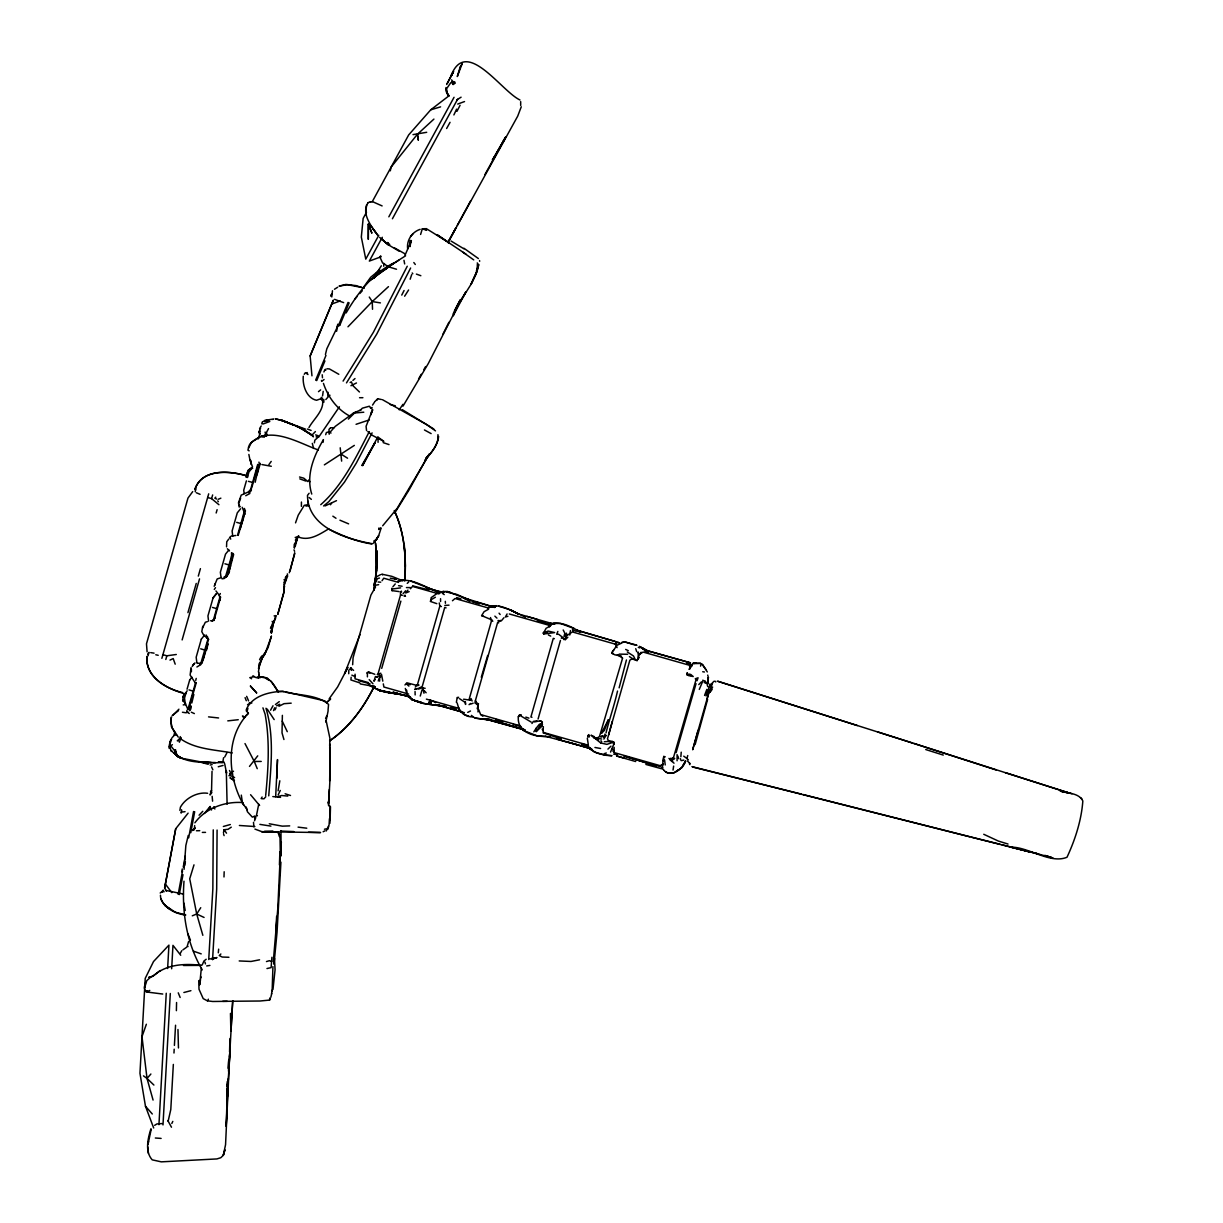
<?xml version="1.0" encoding="UTF-8"?>
<svg xmlns="http://www.w3.org/2000/svg" width="1223" height="1223" viewBox="0 0 1223 1223"><rect width="100%" height="100%" fill="white"/><g stroke="black" fill="none" stroke-linecap="round" stroke-linejoin="round"><path stroke-width="1.5" d="M280.312 853.44L279.96 834.575M663.294 760.966L663.768 756.456L665.266 756.823M341.645 461.117L340.208 447.801M202.269 969.9C186.446 942.948 181.707 912.052 184 881.202M614.145 750.509L614.16 747.329M146.898 657.21C145.797 676.793 165.686 688.61 182.41 692.508M211.503 792.428L212.022 771.3M262.441 422.776L262.456 421.583M281.122 855.886L280.969 830.616M301.393 506.368L301.439 502.041M329.996 760.813L329.66 780.87M246.327 711.022L246.358 709.248M282.375 715.348L282.024 732.883L283.935 739.518M176.387 1010.657L176.571 1002.508M229.572 1051.963L229.863 1040.421M280.923 862.169L277.04 932.369L273.998 964.228L274.426 958.221L275.068 969.808L272.974 989.499M227.34 1088.287L227.493 1093.545L227.998 1085.015L226.194 1126.322L227.402 1088.027M198.738 980.601L199.013 989.269L203.201 998.61L207.314 1000.827L212.695 1001.484L227.218 1001.316M355.083 674.179L355.006 676.579L351.872 675.142M228.38 1078.503L227.371 1096.297L227.646 1081.392M279.425 864.951L279.884 851.636M348.723 673.735L348.845 669.99M223.992 876.967L224.176 871.754M229.878 1042.011L230 1038.526M276.826 778.302L277.499 759.59L275.679 796.677M226.545 546.849L226.744 541.758L228.777 539.022M280.205 856.559L277.759 908.934L273.31 961.37M329.66 745.74L329.935 738.417L326.098 720.5L325.838 722.059L328.085 711.037M329.323 789.447L328.452 804.459M404.813 580.879C406.449 557.428 404.477 533.197 394.723 511.535M329.063 794.293L328.697 803.496L330.21 774.816L329.965 744.119M330.103 820.45L330.485 806.813L329.002 805.055M280.724 855.626L281.305 841.959L280.709 852.232M404.721 580.619C406.495 556.893 404.492 532.311 394.249 510.526M543.15 730.712L543.348 726.645M708.239 679.743L708.346 677.343L707.628 683.061M228.625 1060.524L228.533 1071.379M329.935 823.293L330.118 807.501M383.701 266.232L383.839 263.495L382.631 263.037L379.94 257.12M229.527 1056.748L230.138 1044.885M614.053 744.455L613.64 741.765M328.054 392.277L327.871 395.87L329.996 395.258M375.583 580.757L376.791 550.625L376.776 566.004L376.394 550.579M158.944 1124.701L166.252 993.259M167.627 968.54L168.927 945.134L153.517 961.553L145.231 978.354L139.957 1073.29L145.476 1106.265L153.685 1127.988M162.995 1124.931L170.303 993.489M171.663 968.769L172.963 945.348L180.729 955.255M173.345 1064.423L170.792 1109.521L168.147 1121.155M173.972 1053.018L174.186 1049.212M174.4 1045.405L175.562 1025.226M229.817 1052.56L225.552 1144.728L223.289 1155.338L220.782 1157.722L216.899 1158.93L161.298 1161.85L152.218 1159.847C144.742 1151.592 147.891 1138.414 150.918 1128.829M227.371 1096.297L231.988 1013.607M228.716 1072.158L229.97 1049.747M272.148 990.859L272.928 966.598M275.725 932.262L276.627 916.317M230.994 1031.218L232.691 1001.133M231.804 1016.925L232.737 1000.659M258.741 677.618L259.047 672.436M272.056 630.12L271.353 633.086L271.414 631.725M227.493 1093.545L228.273 1080.566M329.461 818.661L329.063 825.066L327.198 828.674L324.462 829.225M239.142 507.056L239.311 504.457M223.442 832.664L224.099 829.729L228.059 829.301L231.269 827.161M689.711 669.226L690.628 664.364L686.959 663.309M294.728 543.165L294.391 548.118L294.391 544.159M662.744 763.351L663.768 756.456M184.062 869.339L185.85 845.475L188.25 835.431M211.579 790.639L210.463 791.403M228.151 1068.275L228.655 1061.595M456.378 702.338L457.188 697.492L458.671 697.309M144.283 987.313L145.384 982.971M266.966 968.54L271.109 967.622L271.919 957.257M680.859 756.731L681.226 752.176M146.898 656.369C144.956 677.695 168.101 689.497 185.621 693.945M258.206 464.816L251.693 487.977M303.273 376.241C302.387 385.398 306.576 398.209 316.543 400.273L322.52 398.132M376.455 568.298L375.4 581.139L377.219 562.595L376.455 568.298L375.721 543.425M208.736 959.52L212.848 888.892L213.245 829.867M212.573 959.703L216.685 889.06L217.083 830.05M359.868 682.893L350.925 679.957L351.154 677.236M201.321 968.356L199.685 984.79L200.541 979.47M375.644 580.65L376.608 569.689L375.216 580.879M258.649 677.756L258.955 674.347M328.054 710.059L328.574 704.402C316.436 694.007 297.174 695.734 282.513 691.331C269.442 691.805 252.84 695.719 246.71 708.621M272.133 627.323L272.546 622.828M294.682 552.72L290.096 570.988M218.306 952.809L218.657 949.155M588.003 736.093L588.829 734.61L589.44 736.858L587.896 737.026L588.08 735.344M170.073 743.722L170.333 741.169M202.024 663.309L208.338 639.935M231.697 560.486L231.529 552.689M265.681 795.439C268.326 768.472 269.977 741.138 265.131 714.308L262.93 707.842M268.739 795.852C270.986 766.836 274.441 736.567 265.987 708.255M222.708 1001.347L260.056 1001.01L269.564 1000.078L269.763 998.029M379.634 681.135L379.726 675.509L376.837 676.823M272.637 628.041L272.897 625.595M186.966 710.257L186.798 711.893L189.259 713.483M171.067 718.91L171.419 726.737L178.252 737.133M374.039 590.296L376.73 566.31M707.903 681.257L708.346 677.343L707.842 681.822M261.875 423.953L261.982 423.005M321.068 398.774L321.313 397.292M196.016 488.803L195.206 491.661M689.848 764.65L690.001 763.412M258.726 804.184L256.57 814.946M196.276 682.602L188.846 708.698M258.512 668.767L259.261 663.279M687.066 673.093L686.852 674.683L690.888 675.448M245.456 510.771L238.179 535.445M323.025 442.39L323.422 439.623C313.898 455.858 305.75 475.151 311.743 494.061M275.863 615.582L270.833 631.756M322.551 395.946L323.208 391.36M613.411 743.691L613.533 742.758M438.629 436.458C437.635 446.15 430.511 453.244 424.916 460.551L427.714 456.225L409.308 489.506L394.754 512.987M477.872 266.385L476.175 273.906L471.008 284.348L459.344 302.922L428.295 363.537L403.009 406.128M188.587 941.557L187.088 946.74L188.021 946.556M181.814 871.831L182.258 868.942M569.765 635.043L570.438 630.594M626.436 659.946L619.128 687.846M144.36 988.581L146.821 980.601L150.551 977.253M284.164 590.954L277.835 614.175M195.634 682.419L188.204 708.514M208.2 638.314L200.924 663.004M219.987 596.9L213.322 620.321M232.416 553.255L225.139 577.944M244.921 509.318L237.537 535.261M257.701 464.434L249.721 492.762M378.916 527.984L378.687 529.483L380.674 527.969M673.032 770.047L673.644 766.102M283.95 590.74L284.179 589.272M711.603 683.642L709.875 685.079L709.508 687.326L712.046 683.26M373.825 589.96L374.987 582.744M283.996 592.299L277.743 614.435M404.828 595.891L404.951 595.112M183.129 697.553L182.655 700.458L185.575 703.577M422.745 687.387L423.984 693.227M166.45 891.292L164.631 888.005L175.715 828.751L188.097 813.142M214.82 585.236L215.049 583.875M179.888 810.436L180.423 807.18C185.621 797.839 197.79 791.77 207.635 793.284M278.095 790.853L279.822 780.778M227.753 1082.905L227.004 1086.635M223.58 757.71L223.029 760.798L224.39 762.969M314.372 442.818L314.846 440.188L317.644 437.635M227.356 1081.514L227.111 1086.743M367.267 673.017L368.689 672.039L374.788 674.27M632.581 659.059L637.076 660.619L637.55 659.304M169.6 746.825L170.792 749.439M284.455 584.839L286.014 578.983M712.031 689.604L709.982 692.065C711.22 689.512 711.664 679.942 715.317 681.272L715.761 681.96M175.715 828.751L164.631 888.005M193.57 811.506L188.678 837.862M182.548 870.776L178.161 894.38M183.236 867.061L185.315 855.962M190.788 832.725L194.686 811.72M179.277 894.579L182.991 874.674M184.719 865.425L185.407 861.726M148.518 1141.456L147.952 1144.453L151.193 1129.395M169.569 747.635L170.196 744.287M638.299 658.112L638.987 654.458L638.146 652.027L638.299 658.112L637.076 660.619M336.6 331.265L337.441 326.816L326.831 348.769L325.425 354.502M271.537 993.947L272.301 989.927M370.982 414.704L371.532 411.738M194.916 489.643C201.566 468.149 230.337 470.794 247.734 475.992M478.025 711.939L478.254 703.928L476.389 702.491L474.799 702.889L476.894 703.729M191.033 667.605L190.131 675.111L195.42 683.091M699.281 689.405L702.675 681.471M255.164 482.275L257.915 470.244M246.113 477.367L247.917 470.412L251.877 467.507M448.642 95.104L446.854 92.413L446.212 88.255M390.29 170.823L391.1 167.138L417.379 134.301L433.92 119.09M284.179 587.988L284.592 586.138M391.864 588.232L392.247 590.663L399.004 591.565M206.626 650.04L208.002 643.864M289.285 572.777L294.758 553.622M226.393 576.859L233.058 553.438M213.964 620.504L220.629 597.084M567.059 634.309L565.515 639.568L563.589 639.491M378.243 680.982L380.2 675.493M695.123 744.578L707.613 699.434M238.424 502.974L241.206 495.132L248.208 491.998L250.914 489.368M477.184 708.698L478.499 703.653M366.594 204.868L365.799 212.68M256.922 474.983L260.331 463.395L259.505 464.618L258.94 462.126M270.849 997.249L271.72 993.565M191.797 702.996L193.861 694.465M228.533 573.694L233.669 554.401M195.726 680.401L196.23 678.413M210.631 792.703L210.066 794.981L211.762 792.672M271.414 636.312L264.596 654.794M286.686 575.513L284.103 583.57L283.767 591.198M285.051 582.744L287.695 575.911L285.326 577.485M422.302 228.869L426.582 230.23L425.359 228.655L422.302 228.869L420.605 234.464M238.577 503.907L240.595 498.357M541.896 726.523L542.462 724.352M606.027 732.898C609.558 718.62 614.313 705.289 617.523 691.056M687.372 672.681L686.852 674.683L689.283 673.995M446.074 87.536L446.273 91.771L448.872 96.097L447.022 93.452L446.441 88.927L450.507 83.103L451.577 82.201L453.106 84.494L454.711 81.712M608.687 734.84L612.234 721.524M295.232 546.314L297.235 538.915M564.002 636.419L564.858 633.254L563.192 629.983M422.103 689.757L420.253 696.04M547.552 632.566L544.067 632.597L548.118 631.083L554.661 632.581L543.776 633.988L543.654 632.367M688.396 759.896L686.913 758.535L687.739 755.539M698.012 730.33L692.677 749.76L709.799 689.237L707.077 699.143M214.163 586.306L217.19 578.938L221.577 577.516M196.246 583.432L187.929 612.662M198.309 576.109L200.419 568.649M330.791 295.89L331.708 294.223M696.04 683.642L676.136 752.604M195.053 488.818C202.468 468.256 229.985 470.717 246.847 475.976M161.864 658.341L208.705 493.832M165.808 659.472L166.848 655.803L176.295 654.488M218.932 504.717L211.594 498.632L212.649 494.948M182.135 639.919L199.532 578.861M189.672 680.049L191.919 677.19M201.321 639.155L204.654 634.982M174.018 735.038L174.828 732.18M186.11 692.539L184.52 698.119L185.208 703.301L187.792 709.126M187.058 689.206L189.718 679.881M201.336 639.079L196.169 657.21L196.827 662.453M213.077 597.833L216.41 593.705L213.077 597.848L207.941 615.918L208.583 621.177M246.389 480.868L243.729 490.194L244.172 493.649M247.336 477.536L248.926 471.971L252.228 467.92M258.343 438.889L259.429 435.036M295.416 543.547L296.226 540.673M400.425 591.886L400.548 594.898L378.167 673.491L379.925 673.98M381.714 668.37L400.869 601.12M415.285 687.036L417.456 684.666L439.837 606.088L439.24 602.939M422.348 686.072L444.729 607.479L446.074 607.862M490.484 617.539L491.493 620.795L469.112 699.388L470.458 699.77M476.603 704.494L475.258 701.131L497.623 622.553L500.543 620.397M596.335 738.585L599.499 736.506L622.583 658.127M608.886 741.566L607.479 738.784L629.86 660.191L632.505 658.57M663.279 763.825L662.545 766.378L661.842 765.384M670.846 759.208L673.491 757.572L696.208 679.086M216.165 512.987L217.113 509.685M258.542 466.758L255.913 475.09M169.019 746.443L170.303 742.009M271.399 636.22L268.097 647.533L263.342 656.782M203.171 659.87L207.757 644.078M295.859 542.385L298.58 535.735M689.359 763.886L689.589 763.121M481.296 677.252L487.671 655.452M565.362 636.954L566.463 633.147M228.349 573.251L230.551 565.79M326.296 830.983L326.572 830.065M169.554 743.951L170.945 739.319M240.09 529.238L243.392 518.399L244.386 508.462M602.297 735.589L600.646 736.965L606.042 735.42L603.872 739.074M193.998 864.844L189.718 878.802L196.704 914.009L202.85 935.305M477.78 269.136L471.008 284.348L477.184 271.078L477.367 264.168M543.364 633.468L546.192 628.133M325.7 434.7L326.373 432.56L328.712 431.857L331.02 433.034M371.425 413.282L372.327 410.439L366.074 426.323L366.564 430.618M521.273 106.783L517.711 116.139L448.168 242.154M706.068 695.963L709.875 685.079M700.534 666.122L701.069 664.425M284.179 582.484L285.066 579.733M202.773 626.252L201.795 631.649L203.568 634.936M381.102 528.183L378.656 535.735L375.216 540.963L378.656 535.735L376.195 539.756M183.053 696.82L184.031 693.777M691.24 666.336L691.882 664.395L692.187 665.587L688.931 669.302M410.164 279.211L411.677 274.671M259.796 663.86L260.774 660.894M272.805 624.754L275.527 618.441L275.802 615.735L274.12 615.888M360.036 634.523L344.565 673.705L347.882 667.345L337.624 686.959L329.155 698.761M248.04 449.208L251.495 442.237L259.459 437.268M697.049 680.722L698.058 677.787L695.23 678.796M295.538 522.863L298.229 515.173L304.282 505.313L307.799 504.717M146.363 1024.247L141.99 1036.676L147.02 1078.441L153.074 1100.073M259.093 666.902L262.655 656.827M259.582 428.661L261.202 425.986M254.567 820.801L255.745 817.53L254.644 818.646M169.538 744.945L170.563 742.162M272.928 624.143L274.135 620.871M273.539 710.624L274.579 707.796M446.67 84.479L453.611 71.408L450.691 76.636C465.673 35.788 500.895 90.976 519.974 99.98M707.613 683.703L707.934 682.847M169.707 743.691L171.663 739.028M704.57 695.428L706.848 689.39M180.285 736.598L179.598 738.753M194.656 825.601L194.365 829.836M549.479 626.94L550.457 624.372L549.8 625.564L548.837 624.984M179.353 742.239L181.172 737.576M430.664 600.539L430.328 601.426L436.825 603.658M310.138 355.985L333.267 300.323L310.138 355.985L311.957 375.828M202.544 627.995L205.342 622.232L207.314 621.666M479.019 264.718L476.45 271.124L477.903 267.485M248.361 447.572L249.706 444.27C268.357 424.014 298.06 442.741 318.362 449.988M183.114 697.034L187.15 690.781M557.856 631.42L556.694 634.278L558.59 634.217L565.515 639.568M348.081 302.387L338.847 324.554M349.136 302.83L339.902 324.997M315.641 380.2L325.96 355.45M316.696 380.628L324.921 360.923M518.873 715.562L521.365 715.088L519.683 715.012L518.338 716.846C516.947 732.011 533.473 736.705 545.55 736.46M258.405 672.023L259.75 663.737L263.067 656.262C262.349 653.923 259.918 658.937 259.566 659.747M404.966 684.956L406.846 682.801L417.945 685.675M259.704 434.761L259.001 431.719L260.56 428.172M451.822 75.123L453.045 72.249L447.266 83.485M247.902 708.255L247 711.786L248.345 712.856M271.949 625.091L270.894 627.491L272.316 626.833L271.43 633.04M202.315 964.748L203.935 961.033L206.183 959.245M610.552 752.053L614.114 743.431L613.671 742.116L606.898 744.364L600.692 742.973L591.382 735.436M250.73 491.34L251.434 489.766M325.593 718.451L326.801 715.776M208.965 809.06L210.096 806.538L211.503 810.008M213.368 807.975L213.918 806.721L214.866 809.03M374.697 582.286L373.642 584.395M380.108 256.998L380.674 255.79M323.896 371.945L325.028 369.499M405.042 255.225L411.387 240.534L409.919 246.022L410.408 240.381L410.225 246.557M407.244 266.247L373.382 332.304L343.097 381.087M410.622 268.02L376.745 334.093L346.491 382.891M246.496 474.218L249.996 468.699L252.702 468.287M453.886 114.931L456.607 109.137M207.635 1000.766L208.384 999.191M453.611 314.923L453.152 315.87L465.825 291.945L459.344 302.922M278.156 794.919L280.281 790.455M330.883 295.798L331.662 294.177M420.116 229.358C412.075 231.896 406.388 240.442 407.672 248.896M171.816 1123.494L172.81 1121.399M332.457 290.768L331.785 296.944M369.285 431.627C355.878 457.494 342.899 485.072 320.762 504.686M372.098 432.881L356.275 463.15L344.458 482.152L328.865 501.613L323.591 505.97M275.007 709.875L276.062 707.75M373.932 686.929C363.521 707.842 349.136 727.364 329.721 740.756M148.747 652.944L148.09 655.788M161.879 892.393L162.995 890.222M442.971 334.093L448.917 322.291M453.152 313.883L459.94 300.399M401.756 295.095L404.079 290.508M457.601 304.97L454.497 311.07L460.383 299.559M374.421 686.057C363.766 707.276 349.625 727.593 329.583 740.863M456.928 111.369L460.077 105.285M377.8 436.901L362.512 465.703L375.033 442.772L361.779 465.428M224.726 757.022L227.081 752.512M220.109 600.157L219.345 595.387L220.339 593.537M709.982 692.065L712.627 687.097M685.568 761.149L682.113 767.524L673.369 773.165L667.483 772.89L665.45 771.652M268.54 428.585L266.614 432.162L266.66 435.189M366.503 212.236L363.139 218.428L361.32 237.063L365.769 259.138L378.748 235.351M372.404 201.413L408.665 134.943L430.725 109.825L449.147 95.684M454.039 97.305L388.838 216.823M382.31 237.293L369.331 261.08L381.148 256.754M392.415 218.764L457.601 99.246M484.965 174.476L505.634 137.19L502.607 142.357M447.924 242.613L456.118 227.524L449.116 240.335M457.295 225.338L470.687 200.755M270.558 710.211L273.004 705.778M446.624 128.507L450.049 122.331M295.385 540.199L297.189 536.958M507.086 613.946L505.389 617.004L507.897 616.285M180.316 953.313L181.753 950.73M367.924 202.911C361.611 212.603 369.942 224.466 375.583 232.324M402.948 404.324L399.218 409.827M685.446 761.394L683.214 765.369L685.491 761.119C682.587 769.145 671.06 778.332 663.646 770.016M418.572 378.947L421.216 374.299M423.846 369.667L425.604 366.564M226.729 574.948L228.64 571.584M229.496 571.416L226.148 577.287L227.738 574.902M639.736 654.626L641.112 652.226M376.883 400.196L377.739 398.759L381.423 399.524M492.12 620.03L481.633 615.612L484.094 611.683L488.604 609.207M638.314 658.83L639.125 657.454M160.198 893.004L163.5 890.405M492.548 159.923L505.634 137.19L492.67 159.724M315.381 431.581L312.782 434.272M381.331 265.804L373.565 278.095M249.492 766.408L257.732 755.845M392.354 588.676L392.017 590.724M346.124 312.92C358.018 292.756 372.74 273.081 394.356 262.7M262.104 797.029L261.141 798.573L262.792 798.802M536.224 731.553L541.009 727.074L542.018 723.282L539.328 724.306L536.194 728.235L536.224 731.553L542.401 722.151L540.276 720.806L534.405 721.922M404.63 296.211L408.589 289.989M426.995 457.356L427.714 456.225M192.286 915.813L196.704 914.009L200.74 907.695M214.285 589.471L215.477 587.651M199.961 664.67L201.443 663.095M147.708 654.366L149.023 652.363M372.541 405.088L374.452 402.199M533.824 731.843L536.194 728.235M375.537 586.964L370.905 595.097L353.08 657.714L352.652 664.731M266.4 436.29L266.767 435.021M178.925 709.187L173.269 714.935M382.05 580.711L383.732 578.204L398.56 582.423M531.959 723.496L533.381 721.402L536.882 720.882M246.068 715.486L248.452 713.269C224.742 737.53 227.723 777.385 243.683 805.131M269.564 1000.078L270.421 998.839M318.668 437.146L339.398 406.8M183.007 701.008L183.679 700.045M330.47 504.763L331.586 503.173M492.395 159.754L494.199 157.186M192.164 666.52L194.289 663.493M362.941 288.139L370.615 277.331L379.466 270.069M304.237 374.299L305.398 372.663L307.997 374.544M268.846 464.679L271.216 461.423M287.329 573.877L287.573 574.672M328.697 826.488L327.688 829.5M192.714 491.615L187.975 498.082L146.485 643.818L147.096 651.813M566.448 638.559L567.839 637.229M375.171 679.545L373.917 681.226L375.43 676.548L377.158 677.313M407.916 590.097L405.73 592.987L409.155 591.626M659.289 766.546L659.824 765.827L655.818 765.736L624.082 756.043L655.818 765.736M263.404 654.825L266.064 651.309M309.113 493.266L307.493 495.376C307.753 527.572 346.17 539.037 372.587 543.776M194.885 822.819C205.586 808.097 225.277 801.187 243.025 802.578M234.602 777.553L230.398 775.535L229.603 773.96L233.532 771.209M266.14 434.838L265.773 436.122M612.631 652.486L611.974 653.296L614.817 654.794L621.559 656.185M600.692 742.973L601.685 741.719L600.952 740.71M228.839 550.029L225.506 554.172L220.369 572.242L221.027 577.501M349.839 669.348L350.665 667.666L351.444 668.217M503.922 617.753L501.292 620.917L498.021 620.52M240.595 508.768L237.277 512.865L232.11 530.996L232.767 536.24M204.363 813.448L210.096 806.538M348.372 419.107L355.664 411.861M392.873 586.765L395.258 583.937M405.623 590.77L403.07 593.782M373.382 543.104L375.171 541.009M325.838 399.554L329.216 395.671M192.653 665.327L195.038 662.958M143.488 1075.858L147.02 1078.441L150.888 1074.023M308.96 427.546C313.531 419.137 324.676 410.148 322.459 399.738L323.346 399.554M271.002 631.435L272.102 630.197M487.717 608.183C497.318 602.083 509.227 609.849 518.384 613.793M373.902 277.789L378.916 272.179M215.783 497.149L214.835 498.204L216.654 499.045M329.369 432.973L335.316 426.338L353.462 413.068L361.381 409.644M263.878 798.894L265.819 796.723M613.671 650.162L612.188 651.813L611.974 653.296L613.166 653.648M354.808 299.008L357.284 296.287M359.761 293.551L362.237 290.814M373.397 278.523L379.604 271.689L385.872 269.152M410.393 588.767L412.548 586.413L439.042 593.95M410.546 236.421L413.114 233.654M171.939 737.836L174.048 735.589M330.027 428.31L328.972 429.426L329.201 434.257M199.074 815.221L202.789 811.292M698.776 684.59L701.345 681.914M347.974 326.801L372.251 301.577L388.471 286.641M674.729 758.367L673.735 759.407L670.54 758.306M270.436 628.194L271.613 627.032M382.661 525.798L397.215 508.279L429.563 453.825L425.971 458.197C431.795 452.709 436.963 445.784 438.231 437.727L437.834 439.164L437.941 434.654M374.865 401.603L377.739 398.759M607.938 749.103L610.95 746.152M337.808 324.187L337.059 326.862L339.78 325.318M360.005 410.469L362.344 408.192L369.315 406.235L372.908 410.072M435.388 597.237L431.429 599.53M210.631 620.703L212.42 621.253L215.309 617.646M220.874 954.001L219.223 955.545L222.219 957.043L228.93 957.273M613.182 650.774L616.973 645.285L621.62 643.13M407.244 583.356L408.696 582.041M326.48 702.721L330.653 698.929L326.51 702.644M352.912 380.414L355.006 378.549M439.974 591.397L431.153 597.65L430.832 601.12M452.449 600.753L455.032 598.506L488.803 608.121M172.153 715.562L178.527 710.639M318.484 391.666L320.64 389.892M251.067 463.165L252.519 466.743M229.527 537.493L231.437 535.995L235.886 535.491M469.051 704.677L470.61 703.47M324.08 379.512L321.664 381.393L321.481 380.429M606.042 735.42L603.443 737.408L605.033 735.696L604.819 734.136M171.235 745.541L172.382 744.669M275.42 704.524L279.272 701.635M376.027 273.356L380.078 270.375M417.685 688.794L421.492 686.867M324.355 464.862L354.334 445.386M393.516 263.511L369.117 281.03L388.318 266.782L405.593 255.806M356.459 382.967L350.955 385.719M182.93 949.843L186.355 947.412M368.689 672.039L369.866 673.216M262.135 436.825L266.094 434.134M453.106 84.494L455.308 83.042L451.577 82.201M567.671 635.043L572.41 631.939L616.193 644.399M145.109 990.003L147.219 992.067L149.772 990.401M547.231 627.735L551.359 625.075M456.683 99.965L461.086 97.183M368.016 202.697L370.691 201.688M334.475 289.255L337.64 287.252M223.885 577.256L226.286 575.743M398.713 260.254L388.318 266.782L396.512 269.243M187.822 711.786L186.202 712.795L182.456 712.245M196.903 666.994L200.969 664.486M145.95 991.761L147.57 990.768M639.14 654.504L643.115 652.058L689.206 665.19L690.276 667.88M660.237 765.705L662.881 764.085M671.167 759.3L673.491 757.572M154.664 1125.328L156.941 1123.922L162.155 1123.57M464.526 101.57L457.723 104.062M350.114 382.554L351.353 381.821L352.239 383.9M676.533 771.056L678.872 769.649M316.146 436.932L318.133 435.755L315.656 434.884M269.809 421.492L263.021 423.984M373.81 541.025L376.852 539.251M245.747 495.728L249.767 493.557L249.156 492.716M328.391 529.055C318.943 534.68 308.823 541.59 297.556 536.683L298.718 536.316M207.635 636.938L206.748 637.412L208.781 639.522M376.348 576.859L380.598 574.611M683.856 760.125L681.196 760.614M323.162 831.747L324.921 830.845M283.996 579.794L285.249 579.136M276.643 705.824L279.685 704.265L278.982 706.267L284.011 703.684L291.196 703.164M467.721 712.382L470.488 711.006M171.755 716.999L170.899 717.412L170.914 722.35L172.305 728.189L175.378 733.739M212.129 620.627L214.285 619.602M247.535 704.693L250.287 703.363M272.867 419.351L273.769 418.908M169.982 660.099L173.207 658.57L175.195 664.181M325.089 505.925L336.493 500.666M418.74 688.977L422.791 687.678M160.06 971.016C172.672 963.77 187.608 963.831 201.642 965.299M218.244 499.29L220.859 498.158M293.994 549.846L294.621 551.313M263.786 421.048L269.075 419.886M260.392 431.199L259.001 431.719L259.643 433.141M215.003 958.312L216.991 957.578L211.762 958.297M471.023 703.974L473.163 703.179M417.226 688.473L414.643 689.42L416.707 688.778M377.234 674.5L380.796 673.2M489.215 607.281L492.945 605.92M331.8 304.007L340.162 300.965M275.42 418.923L282.788 420.529L297.969 426.842M392.919 588.936L400.609 587.866M356.061 424.305L369.392 419.886M604.116 753.72L606.302 753.001M430.725 109.825L440.586 106.86M266.461 961.568L269.442 960.682L271.567 961.553M379.482 578.051L377.387 578.662L374.116 585.481L378.641 584.67M277.59 796.693L281.687 795.516L287.787 796.081M370.386 407.978L372.128 407.488M223.366 826.473L230.337 824.531M218.26 766.76L223.075 765.445M257.411 815.71L252.32 817.102L247.428 811.782L246.236 807.073M497.425 720.592L495.315 720.943L502.714 722.197L495.712 719.323M339.337 286.06L347.5 284.699L361.519 287.405M183.878 992.51L190.91 990.676M339.245 286.075L345.926 284.439L356.153 285.616L364.194 288.307M264.443 421.4L268.036 420.559M264.351 421.4L267.501 420.697M428.967 702.17L431.536 701.757L428.967 702.17L431.199 703.668M210.157 765.048L212.129 764.604M426.705 132.298L413.022 134.622M404.125 579.931L397.796 581.215C412.747 577.011 426.17 588.615 439.928 592.482M693.487 663.554L696.009 663.049L692.646 663.447L700.855 663.416M259.566 959.81L250.99 961.461L239.204 960.942M693.915 663.386L700.351 663.309M604.315 741.734L612.234 741.199M206.687 965.941L209.897 965.436M305.933 506.108L308.624 505.711M264.841 420.315L271.613 419.336M222.005 578.815L224.268 578.51M621.804 642.488L624.999 642.06L636.587 645.087M423.25 688.075L425.161 688.274M183.221 704.907L185.468 704.616M185.04 811.659L181.906 812.057L181.554 809.748M228.915 775.718L230.398 775.535M227.784 720.867L238.24 719.72M554.034 623.21C563.314 622.293 572.15 627.185 579.87 631.787L577.623 630.518L618.7 642.488M254.124 676.655L249.813 677.649L251.602 678.78M436.626 592.88L439.745 592.559M622.018 642.411L625.534 642.044L630.701 643.711M371.471 543.899C356.474 541.667 341.4 535.292 327.733 528.596M353.462 413.068L363.781 412.212M175.608 735.222L176.678 735.13M619.174 654.122L627.644 654.29M553.408 623.394L560.562 623.516L574.061 628.484M277.942 691.515L283.828 691.499M588.492 745.648L581.46 744.379L584.655 744.532M183.496 965.482L199.884 965.39M449.009 605.156L444.82 605.446M203.003 762.326L180.683 758.077L174.079 752.986C184.627 763.305 201.764 762.204 215.538 762.571M548.944 624.158L552.399 623.975M688.32 675.555L693.227 676.518L690.429 674.27M551.649 623.73L554.034 623.623L547.109 623.837L539.557 621.223M212.909 762.907L223.35 762.464L218.26 762.128L221.501 762.342M295.186 537.386L297.158 537.325M289.698 825.877L282.299 826.152L269.274 823.767M491.646 606.96L495.208 606.837L490.362 606.47L493.496 606.914L463.853 597.909L469.372 600.783M196.444 830.769L199.746 830.677M330.47 427.79L333.986 427.683M256.28 677.511L260.973 677.374L256.968 677.573C267.47 673.919 273.921 684.009 278.11 691.866M264.611 831.273L272.882 831.044M229.603 773.96L232.538 773.899M197.071 663.294L200.312 663.218M162.751 994.039L147.219 992.067M370.263 202.024L373.336 202.009L382.126 205.923M202.33 832.404L205.525 832.374M244.997 743.569L254.262 761.47L261.218 761.44M359.547 397.72L362.895 397.704M406.433 587.575L410.622 587.59M611.836 755.722C604.544 754.881 595.387 754.423 590.342 748.476L591.993 750.188L587.071 746.718L592.131 749.561L587.973 747.757M552.903 623.868L555.028 623.883L550.64 623.195M611.638 755.707L605.874 755.31M441.793 592.054L444.27 592.115M208.231 764.283L199.318 761.822L211.441 762.632L199.318 761.807L204.47 762.403M524.927 730.085L485.332 719.002L489.857 719.17M280.526 831.059L293.795 831.579M492.41 606.715L495.407 606.853M249.309 702.858L251.877 702.98M308.471 832.251L320.579 832.542L261.997 831.716L254.934 829.087M520.967 726.538L513.324 724.475M326.954 368.765L329.43 368.933L338.802 374.284M199.318 761.822L208.369 762.77L204.608 762.556M550.488 736.919L536.943 735.787L523.016 730.33M239.387 825.479L254.827 826.519M412.778 585.863L428.723 589.899M155.336 1138.002L161.115 1138.414M259.704 676.854L267.684 678.306M443.139 591.198L456.714 594.393L474.371 602.129M644.659 652.119L648.572 652.44M378.106 581.995L380.689 582.209M615.826 642.457L619.664 642.809M593.644 737.576L597.206 737.912M662.79 767.555L661.322 767.417L662.667 768.059M272.821 796.57L280.556 797.35M203.431 762.449L207.054 762.816M209.882 958.801L213.704 959.184M493.985 720.53L474.86 718.023M208.552 716.877L218.581 717.962M473.118 716.877C466.651 717.335 460.949 713.299 458.487 707.444M270.94 826.106L259.872 824.378M165.564 890.329L183.435 894.089M162.338 891.536L164.157 891.75M305.505 429.135L281.397 420.208L293.703 425.054M298.076 827.13L306.774 828.2M272.163 419.336L272.928 419.443M545.458 736.292L578.341 745.067M202.559 762.311L207.956 762.999M275.695 418.816L285.204 421.583M613.564 754.102L617.141 754.606M179.521 738.906L177.304 740.756L178.313 740.939M561.281 638.116L562.213 638.253M232.202 752.94C214.866 749.638 195.451 749.363 180.622 738.845M490.759 720.179L475.334 718.176M702.721 671.748L704.448 671.993M446.533 706.863C433.492 703.806 417.654 705.625 407.305 695.612L406.648 690.124M614.833 643.879L616.514 644.139M444.53 706.481L422.883 703.363L418.725 701.803L422.439 702.812M271.292 466.269L261.905 464.557M398.545 585.679L402.122 586.23M1060.265 791.143C1067.664 793.391 1078.976 792.856 1082.829 800.958C1081.468 820.236 1075.124 839.773 1067.006 857.247C1050.098 864.325 1028.115 846.652 1010.962 847.203L1029.047 851.743L691.928 766.622M463.609 699.204L470.198 700.168L471.054 698.593L472.109 701.008M373.137 686.302L360.311 683.932M369.27 297.051L372.251 301.577L380.414 302.891M150.735 652.623L154.067 653.158M1061.105 791.266L1072.051 793.742M445.738 591.351L447.817 591.703M408.665 696.04L381.102 691.087L371.914 686.715M405.746 695.52L379.268 690.261L389.159 692.6M485.332 719.002L524.942 729.841L503.433 723.42L519.423 728.281M358.736 680.63L370.049 683.871M285.54 691.805L325.089 700.962M594.944 747.467L600.585 748.491M421.568 702.43L411.937 699.648L408.115 695.535M437.635 704.937L446.227 706.527M394.83 579.06L396.237 579.32L390.244 578.143M540.245 721.081L541.636 721.356M185.575 915.079C175.5 913.734 164.937 908.597 160.932 898.767M388.975 692.57L380.2 690.781L372.327 687.051M597.053 738.126L601.64 739.059M185.621 914.911L175.21 912.19L164.662 905.158L169.661 908.949C164.815 906.09 160.351 901.198 160.458 895.251M420.529 702.338L411.937 699.648L420.666 702.415M155.78 654.764L158.21 655.299M468.684 716.219L463.349 714.14M702.751 680.187L704.601 681.119M636.831 645.301L631.618 644.108L632.444 644.353M1063.735 791.678L1060.463 790.929L1070.064 793.268L1005.428 772.691M410.897 581.124L440.953 592.88M704.203 682.587L708.866 683.688M390.229 404.568L395.304 405.791M1025.226 850.734L1038.709 854.051L1001.805 844.696M969.793 836.746L803.114 794.553M543.012 732.791L561.235 738.998M971.582 837.189L1000.032 844.252M693.013 767.111L801.34 794.094M248.407 481.342L252.366 482.351M397.246 693.258L392.919 692.157L410.561 697.186L394.769 692.768M1045.925 855.718L1052.957 857.996L1036.156 853.425M480.119 603.596L472.827 601.67L479.156 603.749M343.648 302.616L334.582 299.36M435.205 704.433L464.404 712.673M236.712 522.374L240.656 523.459M486.555 718.956L490.683 720.072M645.882 764.436L661.184 768.64M299.528 477.001L303.778 478.178L307.906 481.602L308.899 479.905L309.893 481.847M476.297 602.022L494.627 607.495M614.986 641.387L577.164 630.258L579.136 631.741M689.818 662.621L647.976 650.957L639.354 646.325M489.903 719.888L504.977 724.123M551.084 623.287L517.65 613.747L511.214 610.216L518.2 613.87M556.664 738.998L589.792 748.43L586.383 746.596L591.428 749.347L588.431 747.085L592.146 750.479L589.44 747.406L594.286 751.992L604.468 754.988M498.709 606.149L509.196 609.451L519.423 614.359M428.279 588.446L439.118 591.519M212.496 607.434L216.425 608.55M207.665 497.501L211.594 498.632M690.521 662.881L647.212 650.636L640.286 646.952M509.303 613.961L548.928 625.243M400.548 594.898L402.306 595.402M403.896 595.861L405.486 596.304M439.837 606.088L441.411 606.547M491.493 620.795L492.838 621.177M497.623 622.553L498.678 622.843M554.34 638.696L553.285 638.391L530.904 716.984L531.959 717.274M560.455 640.439L538.074 719.017M224.925 563.788L228.854 564.904M417.456 684.666L419.046 685.125M475.258 701.131L476.297 701.436M368.276 682.572L355.083 678.826L354.96 675.815M408.62 694.068L383.9 687.02L383.303 683.886M426.384 699.128L458.808 708.362M520.279 725.866L480.654 714.584L478.636 709.539M587.544 745.006L543.761 732.546L542.171 729.107M660.558 765.797L614.481 752.68L612.371 748.507M566.05 741.566L591.015 748.69L582.698 746.091M162.904 654.672L166.848 655.803M616.82 756.104L635.654 761.532M438.675 705.289L461.071 711.71M450.737 592.482L447.419 591.519L468.149 599.423M426.323 587.804L443.246 592.681M526.899 616.392L537.065 619.342M616.545 755.86L624.311 758.138M200.71 648.832L204.623 649.994M456.607 597.558L460.949 598.888M1069.254 793.07L877.533 731.858M1008.012 844.038L998.427 841.088L983.751 834.285M450.737 707.521L456.5 709.309M913.795 743.401L996.271 770.016M189.015 689.879L192.928 691.102M717.305 681.165L912.068 742.865M857.323 725.56L718.084 681.318M925.704 749.531L943.285 755.08M285.112 793.773L290.508 795.485M1044.855 855.351L1051.031 857.354M525.829 717.106L528.932 718.13M383.166 442.619L389.006 444.591M196.276 492.731L200.083 494.321M537.065 620.275L542.431 622.094M280.021 419.734L294.223 425.252M483.589 616.346L481.633 615.612M170.685 750.525L171.816 750.922M193.448 951.158L201.214 953.879M307.37 429.059L311.116 430.404M299.788 478.866L305.765 481.036M407.305 695.612L409.277 696.315M416.386 274.09L420.834 275.71M463.349 597.879L468.287 599.744M463.013 597.772L470.029 601.135M402.826 580.787L391.849 576.339L381.79 574.153L382.57 574.886M429.915 700.015L435.785 702.445M245.364 717.182L242.46 715.975L243.866 718.008M339.948 520.203L348.616 523.857M576.308 631.358L572.456 629.738L573.052 631.236M638.284 647.349L639.675 647.93M627.292 651.981L633.499 655.987L635.563 660.145M591.076 735.252L594.439 736.705M520.952 615.047L525.569 617.095M371.991 435.174L383.839 441.381L378.304 437.314M426.246 228.579L449.162 242.842L437.085 234.633M191.308 712.199L194.365 713.59M252.932 675.753L255.897 677.588M382.524 399.722L426.735 424.61L435.495 430.878M196.704 914.009L204.073 917.449M580.558 631.97L577.638 630.579L579.121 631.649M531.179 722.074L520.081 715.501M625.672 649.413L628.301 650.682M247.948 450.232L249.171 450.844M299.513 427.515L311.773 435.067L299.91 427.698M548.378 634.936L550.702 636.113M261.294 435.755L264.229 437.284M266.278 678.78L269.427 680.416M593.4 737.331L598.613 740.068M167.872 1120.62L171.48 1127.224M424.442 429.961L431.138 433.615M394.295 247.78L405.195 253.925M348.738 415.514C336.508 408.665 327.795 396.542 323.438 383.38M408.222 683.642L410.179 684.773M521.533 728.572L523.872 729.948L522.206 728.327M399.432 251.357L388.348 244.799L381.408 238.944M367.802 431.536L371.517 434.578M645.729 650.33L641.188 647.64L647.441 651.737L642.916 648.435M402.26 409.644L433.859 429.044M450.997 241.007L463.976 248.85M629.417 656.598L633.422 659.273M341.66 454.513L347.561 458.197M661.796 768.579L663.508 769.649M437.1 234.862L466.085 254.262M305.23 430.542L313.241 436.076M246.725 476.573L247.581 477.138M617.37 654.672L622.476 658.066M463.976 248.269L478.392 258.557M332.855 516.167L335.989 518.262M442.711 593.598L444.255 594.623M522.756 729.229L523.826 729.948M462.86 252.183L473.729 259.887M668.92 758.413L672.742 761.149L669.929 758.795M645.943 650.743L642.61 648.343L645.989 650.957M683.749 756.166L686.913 758.535M471.359 715.379L474.295 717.611M383.839 263.495L387.691 266.476M613.013 751.243L614.129 752.099M170.823 750.525L178.359 756.731L177.243 755.493M353.585 670.403L350.802 668.155L351.353 670.387M176.051 754.912L180.683 758.077L176.188 755.019L174.858 750.066L175.745 752.16L171.205 746.351M457.509 697.767L457.723 698.333M321.099 398.606L323.346 402.107M669.837 759.697L674.026 763.198M309.174 497.532L311.361 499.366M389.74 244.539L387.339 242.506L388.348 243.438M174.079 752.971L178.145 756.548L174.537 752.573M379.619 237.369L388.348 244.799L381.591 239.02M480.884 714.599L482.856 716.281M459.527 698.685L465.199 702.43L465.596 704.433L465.351 701.666M410.653 698.195L412.915 700.198L408.1 695.734M224.099 829.729L226.515 833.184M359.455 391.987L352.362 385.123M406.556 683.993L408.895 686.103M204.424 635.731L207.1 638.146M701.788 663.936L706.038 669.684M462.798 713.162L459.267 709.921L457.127 702.965M494.872 616.132L496.951 618.119M176.234 754.805L178.283 756.731L176.066 753.429M147.02 1078.441L153.899 1085.046M310.856 434.333L313.378 436.84M1080.52 797.595L1081.896 798.955M687.387 760.92L688.977 762.525M227.356 548.76L229.496 550.916M239.051 505.512L240.258 506.735M254.155 816.184L255.378 817.514M424.045 690.491L426.139 692.768M369.193 679.636L372.969 683.795M145.476 1106.265L152.294 1113.985M272.148 621.36L273.509 622.92M702.568 664.425L707.291 671.931M174.537 752.68L177.992 756.578L177.136 755.493M451.547 79.877L453.672 82.4M250.577 794.721L259.597 805.483M328.391 805.101L329.522 806.461M206.274 635.058L208.139 639.767M499.06 613.182L500.146 614.512M412.182 272.974L412.793 273.738M279.211 833.841L278.171 832.542L279.379 836.578M215.951 590.938L219.345 595.387M217.725 500.88L218.367 501.705M413.817 262.532L415.3 264.489M372.908 228.747L377.785 235.244L370.737 225.628M165.426 884.122L171.816 892.652M271.093 681.226L277.988 691.561M477.23 262.914L478.117 264.137M379.726 675.509L380.705 676.9M247.382 810.023L242.444 802.945L241.313 795.118M267.241 709.095L274.166 719.583M259.047 431.734L260.361 433.737M242.215 507.3L245.013 514.348M230.077 537.937L230.75 539.098M706.787 683.81L705.274 681.073M224.665 763.656L226.545 773.135L226.301 770.75L227.111 804.23M543.18 632.795L543.776 633.988M230.566 772.737L229.511 770.505M282.253 721.111L287.267 731.675M615.475 644.2L617.08 647.624M211.564 766.897L212.878 769.771M180.744 812.118L181.172 813.112M307.08 372.511L307.462 373.428M246.649 696.346L248.575 700.886M254.262 761.47L257.243 768.671M169.584 747.131L170.18 748.583M178.252 992.831L180.148 997.479M187.945 933.898L190.436 940.12M245.089 697.645L246.282 700.718M635.731 648.679L636.679 651.63M223.534 833.872L224.099 835.615M707.246 684.956L707.75 686.638M405.317 688.473L406.464 692.233M200.694 976.367L201.153 977.88M176.127 753.475L176.922 755.417L176.387 753.475M677.924 756.089L678.658 758.734M401.297 591.076L401.572 592.1M312.308 443.368L313.592 448.428M204.99 962.134L205.433 963.923M248.85 454.467L250.226 461.163M265.101 432.055L265.895 435.48M250.394 459.909L251.357 464.404L250.776 460.811M403.972 260.3L404.675 263.923M381.53 674.439L382.799 681.15M183.893 903.078L185.208 910.493M587.315 738.233L588.294 744.593M479.554 260.545L479.676 261.309M375.079 541.575L376.134 548.791M367.404 676.854L367.404 672.283L367.481 673.751M664.593 759.926L665.22 764.941M175.608 749.806L176.188 755.019M328.024 802.089L328.146 803.114M147.708 1146.777L148.38 1153.427M707.765 675.065L707.857 676.105M212.145 796.311L212.588 801.172M253.497 822.315L253.88 826.855M680.492 758.688L680.584 759.728M322.23 374.773L322.459 377.754M445.31 601.349L445.432 603.275M325.654 369.27L325.715 370.324M404.339 545.275L405.379 566.28M308.104 501.338L308.272 504.87M329.706 747.238L330.027 763.091M169.187 747.008L169.233 748.476M372.251 301.577L372.526 309.281M177.962 1029.521L178.466 1047.943M415.056 691.484L415.147 694.939M230.474 1013.378L230.765 1027.06M191.369 669.088L191.4 671.702M323.805 399.462L323.85 402.26M520.677 101.631L520.692 105.468M440.555 598.704L440.57 601.533M677.083 754.591L677.083 760.798M378.06 438.063L378.06 442.329M188.862 709.462A14.401 1.651 -32.9 0 1 188.908 708.667M188.159 708.438A14.676 1.636 65.9 0 1 188.021 709.141M179.552 738.661A14.676 1.575 65.9 0 1 179.429 739.334M180.087 739.273A14.401 1.59 -32.8 0 1 180.316 738.891M266.125 434.104A14.676 1.575 -34.2 0 1 266.033 434.899M266.813 435.098A14.401 1.59 64.6 0 1 266.828 434.654M190.91 706.145L190.895 708.927L189.473 710.701L190.91 706.145M368.383 224.13L368.306 239.372L368.383 224.115L371.807 232.951L368.383 224.115M224.879 1150.033L223.289 1155.338L224.879 1150.033M460.093 67.204L457.295 76.529L462.172 63.688L460.093 67.204M608.32 719.827L604.391 730.421L601.364 733.403L608.32 719.827M519.194 715.623L518.338 716.846L519.683 715.012L519.194 715.623M194.916 828.017L192.699 830.478L194.916 828.017M160.259 970.573L152.692 976.275L148.961 977.299L152.692 976.275L160.259 970.573M495.086 605.813L490.851 606.501L496.309 605.675L495.086 605.813M277.82 831.793L261.997 831.716L277.82 831.793M395.87 693.777L385.887 692.233L377.158 689.115L381.102 691.087L379.803 690.46L395.87 693.777M612.433 742.315L608.702 741.031L612.433 742.315M375.247 686.99L368.306 685.002L375.4 687.051M301.729 428.402L296.318 426.124L301.729 428.402M181.875 758.382L178.038 756.808L176.341 754.729L181.875 758.382M298.229 426.995L297.434 426.613L303.87 429.701L298.229 426.995M231.116 778.501L229.985 777.767L234.449 780.717L231.116 778.501M256.616 692.875L250.44 686.103L256.616 692.875M418.342 140.079L417.379 134.301L418.342 140.079"/></g></svg>
